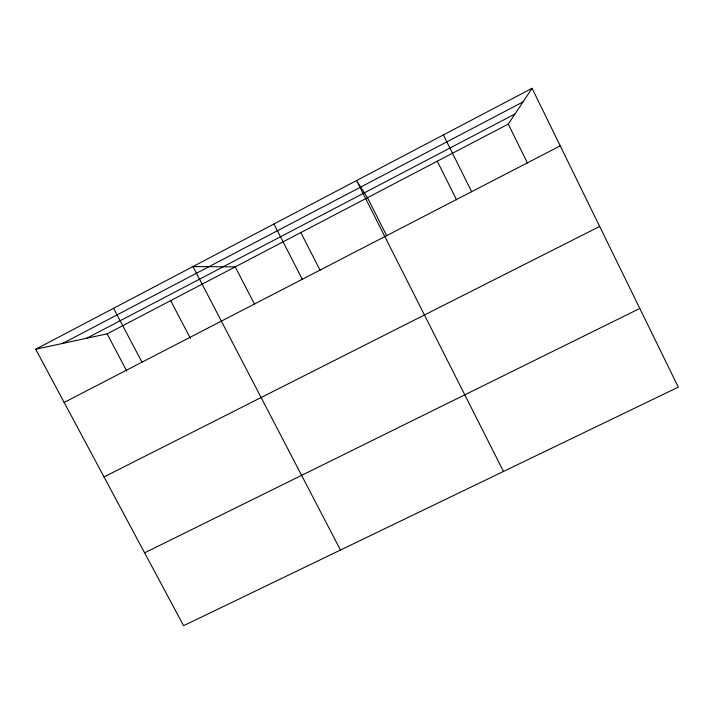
<?xml version="1.0" encoding="UTF-8"?>
<svg xmlns="http://www.w3.org/2000/svg" width="714" height="714" viewBox="0 0 714 714"><rect width="100%" height="100%" fill="white"/><g stroke="black" fill="none" stroke-linecap="round" stroke-linejoin="round"><path stroke-width="1.07" d="M35.7 349.235L107.109 333.857L508.279 124.075L532.064 88.295L678.3 387.14L183.596 625.705L35.7 349.235L532.064 88.295M62.689 343.416L523.005 101.924M86.733 338.24L515.008 113.954M64.162 402.437L560.24 145.87M104.012 476.934L599.662 226.427M144.621 552.841L639.798 308.457M113.571 308.296L141.997 362.176M107.109 333.857L126.851 371.173M170.664 300.621L190.451 338.454M340.471 550.057L192.967 266.563L235.227 266.858L254.487 304.102M273.935 223.991L302.29 279.281M300.826 232.559L320.059 270.187M386.765 235.879L367.478 197.698L356.536 180.571L503.495 471.436M437.289 161.194L456.541 199.795M443.385 134.919L471.624 191.7M508.279 124.075L527.494 163.104"/></g></svg>
